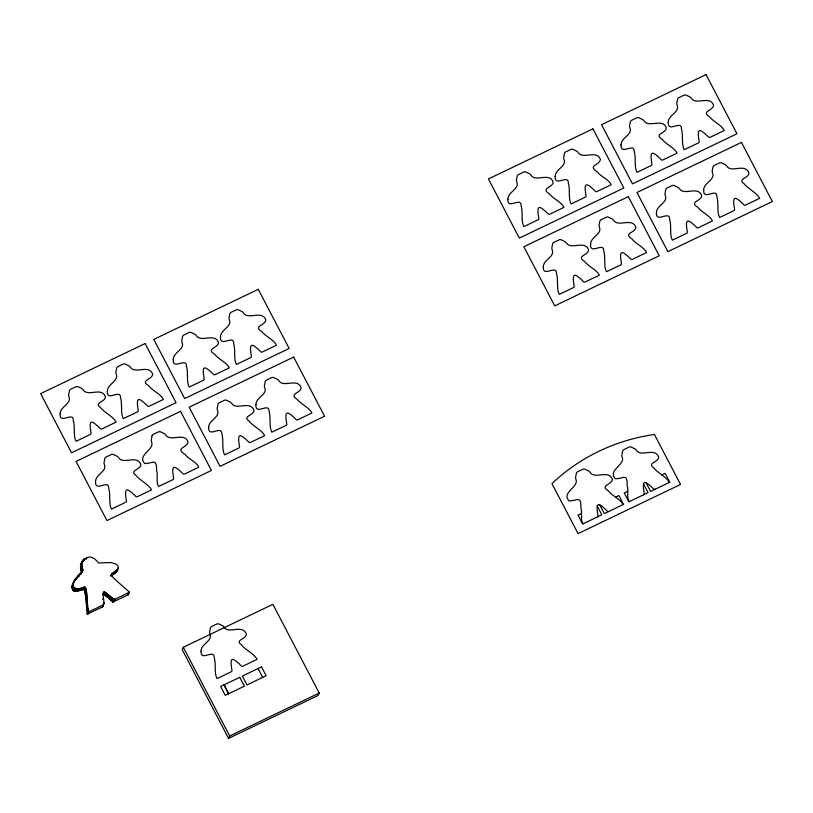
<?xml version="1.0" encoding="UTF-8"?>
<svg xmlns="http://www.w3.org/2000/svg" width="813" height="813" viewBox="0 0 813 813"><rect width="100%" height="100%" fill="white"/><g stroke="black" fill="none" stroke-linecap="round" stroke-linejoin="round"><path stroke-width="1.22" d="M103.851 592.077L103.19 594.852L103.993 602.84L102.662 606.905L87.469 614.008L85.365 594.618L84.166 589.649L74.796 591.447L72.723 589.974L72.011 587.453L72.591 584.374L74.918 579.801L82.641 570.645L81.798 562.809L82.692 560.614L84.837 558.704L88.271 557.19L90.802 557.047L94.501 558.694L98.668 562.962L110.934 562.525L116.411 564.303L118.088 566.356L118.078 568.836L110.954 574.933L114.389 578.846L129.328 592.077L128.098 594.842L113.281 601.864L104.775 595.136L102.743 594.476L103.851 592.077L104.714 592.108L114.389 599.466L129.287 592.321M103.993 602.84L103.373 604.852L89.084 611.711C85.853 605.126 88.526 594.649 85.274 587.25C78.709 590.065 68.729 589.415 74.918 579.801M117.285 569.618L115.741 572.677L110.67 576.092M82.794 570.248L81.28 573.49C81.92 569.872 78.505 564.984 82.56 561.905M128.169 594.72L129.145 591.6M80.853 564.568L82.692 560.614M80.68 565.208L81.798 562.809M81.879 562.596L82.997 560.198M80.558 565.929L81.666 563.531M82.215 562.23L83.322 559.832M80.477 566.641L81.595 564.242M82.936 561.102L83.678 559.507M82.936 561.61L84.044 559.212M72.306 585.126L74.044 581.244M80.457 567.291L81.574 564.893M83.688 560.543L84.43 558.948M72.113 585.888L73.221 583.49M80.477 567.87L81.595 565.472M74.684 580.685L75.426 579.09M72.011 586.661L73.119 584.262M75.955 578.378L74.847 580.777L75.965 579.354M80.538 568.409L81.656 566.011M75.396 580.065L76.513 577.667M84.501 560.076L85.243 558.47M72.011 587.453L73.119 585.055M80.629 568.887L81.747 566.488M76.331 578.551L77.072 576.956M80.751 569.334L81.859 566.935M72.123 588.277L73.231 585.878M77.194 577.565L77.936 575.97M80.883 569.74L81.991 567.342M78.444 575.431L77.337 577.83L77.875 577.281M81.026 570.126L82.143 567.728M72.357 589.11L73.465 586.712M78.241 576.478L78.983 574.882M86.198 559.263L86.94 557.657M78.8 575.919L79.542 574.313M81.178 570.492L82.286 568.094M81.32 570.848L82.428 568.45M80.101 573.744L78.983 576.143L80.639 573.185M72.723 589.974L73.831 587.575M81.452 571.193L82.56 568.795M81.564 571.549L82.682 569.151M80.416 574.232L81.158 572.626M81.635 572.088L80.517 574.486L80.934 573.978M81.656 571.915L82.763 569.517M81.31 573.175L82.824 569.903M73.261 590.726L74.379 588.327M73.963 591.203L75.081 588.805M74.796 591.447L75.904 589.049M75.731 591.488L76.839 589.09M76.737 591.376L77.845 588.978M77.784 591.142L78.891 588.744M78.841 590.827L79.959 588.429M79.887 590.472L80.995 588.073M80.883 590.116L82.001 587.718M81.808 589.791L82.926 587.393M82.631 589.537L83.739 587.149M83.312 589.405L84.43 587.016M83.83 589.435L84.948 587.037M84.166 589.649L85.274 587.25M84.42 590.167L85.538 587.769M84.674 590.939L85.782 588.551M84.918 591.955L86.026 589.557M85.141 593.185L86.259 590.797M85.365 594.618L86.483 592.22M85.578 596.234L86.696 593.836M85.792 598.002L86.9 595.604M85.995 599.923L87.103 597.525M86.188 601.955L87.306 599.557M86.381 604.1L87.499 601.701M86.574 606.325L87.682 603.927M86.757 608.622L87.875 606.224M86.94 610.959L88.058 608.561M87.143 613.459L88.241 610.929M87.215 613.693L88.292 611.183M87.326 613.876L88.383 611.386M88.505 611.549L87.469 614.008L88.658 611.661M87.692 614.12L88.81 611.732M87.845 614.14L89.084 611.711M111.046 575.299L111.788 573.693M102.824 593.927L103.566 592.331M111.371 575.614L112.489 573.216M103.129 594.405L104.237 592.006M112.194 575.096L113.312 572.708M103.597 594.506L104.714 592.108M113.098 574.547L114.206 572.149M104.155 594.76L105.263 592.362M114.013 573.958L115.131 571.569M102.692 599.344L103.434 597.748M104.775 595.136L105.883 592.738M114.918 573.338L116.025 570.939M115.741 572.677L116.848 570.279M105.456 595.634L106.564 593.236M116.442 571.976L117.55 569.578M116.96 571.234L118.373 568.053M106.178 596.214L107.286 593.815M106.94 596.854L108.048 594.455M102.164 607.301L103.464 604.801M102.438 607.128L104.023 603.713M107.723 597.555L108.83 595.157M108.525 598.277L109.633 595.878M109.328 599.008L110.436 596.61M110.121 599.72L111.229 597.321M110.893 600.4L112.011 598.002M111.645 601.031L112.763 598.632M112.357 601.579L113.474 599.181M112.55 601.701L113.566 599.252M112.641 601.752L113.861 599.384M112.855 601.813L113.962 599.425M112.956 601.844L114.176 599.455M113.17 601.864L114.389 599.466M114.501 599.455L113.383 601.854L114.704 599.405M113.698 601.772L114.907 599.333M127.946 593.897L129.064 591.498M128.18 594.283L129.206 591.691M128.098 594.842L129.318 591.986M183.321 647.26L182.214 649.658L228.555 738.397L318.117 695.45L319.224 693.052L272.883 604.323L183.321 647.26L229.673 735.999L228.555 738.397M152.072 435.778L151.248 440.189A7.134 6.88 24.9 0 0 151.523 441.642C155.202 449.731 136.594 454.975 144.734 463.522C152.814 463.674 156.777 457.516 156.563 470.321C158.301 474.944 155.649 482.922 158.738 486.428L172.935 479.619A1.382 1.331 24.9 0 0 173.677 478.42C171.258 464.477 173.545 464.396 183.128 473.898A1.382 1.331 24.9 0 0 184.571 474.04L198.768 467.231C197.051 462.282 188.596 459.274 185.262 454.68C174.47 447.557 186.655 448.542 188.047 441.937C184.246 431.662 170.395 442.506 165.689 434.853A7.134 6.88 24.9 0 0 164.633 433.766L160.456 431.764A5.63 5.437 24.9 0 0 158.881 431.713L152.976 434.538A5.63 5.437 24.9 0 0 152.072 435.778M73.81 582.199L74.308 581.478M623.083 504.609C620.746 499.345 612.199 495.93 608.368 490.93C599.252 485.27 612.138 484.894 612.372 479.314C608.571 469.05 594.71 479.883 590.004 472.231A7.134 6.88 24.9 0 0 588.947 471.154L584.781 469.142A5.63 5.437 24.9 0 0 583.195 469.091L577.301 471.926A5.63 5.437 24.9 0 0 576.397 473.156L575.574 477.566A7.134 6.88 24.9 0 0 575.838 479.02C579.527 487.109 560.909 492.353 569.049 500.899C577.128 501.062 581.102 494.893 580.878 507.698C582.616 512.322 579.964 520.3 583.063 523.806M669.353 482.424C666.436 476.885 657.839 473.095 653.571 467.719C646.244 462.699 660.684 461.926 658.337 456.266C653.652 447.323 640.918 457.577 636.274 450.046A7.134 6.88 24.9 0 0 635.227 448.969L631.051 446.957A5.63 5.437 24.9 0 0 629.475 446.906L623.571 449.741A5.63 5.437 24.9 0 0 622.667 450.971L621.843 455.382A7.134 6.88 24.9 0 0 622.108 456.835C625.797 464.924 607.179 470.168 615.319 478.715C623.398 478.877 627.372 472.709 627.148 485.513C628.886 490.137 626.234 498.115 629.333 501.621M239.703 677.361L244.449 686.152L225.272 695.349L220.638 686.477L239.815 677.28M581.447 513.481L578.002 515.137L582.636 524.009L601.813 514.812L597.179 505.94M615.431 497.19L618.876 495.534L623.51 504.406L604.333 513.603L599.699 504.731M627.717 491.296L624.272 492.952L628.906 501.824L648.083 492.627L643.449 483.755M661.701 475.005L665.156 473.349L669.79 482.221L650.603 491.418L645.969 482.546M229.673 735.999L319.224 693.052M258.067 668.53L262.701 677.402M655.156 489.233A1.382 1.331 24.9 0 1 653.713 489.091C644.14 479.589 641.853 479.67 644.272 493.613A1.382 1.331 24.9 0 1 643.53 494.812M608.886 511.418A1.382 1.331 24.9 0 1 607.443 511.275C597.87 501.773 595.573 501.855 598.002 515.798A1.382 1.331 24.9 0 1 597.26 516.997M60.142 413.837C59.349 424.904 73.546 411.093 73.282 420.362C75.345 426.703 73.038 436.002 76.107 441.286L90.304 434.477A1.382 1.331 24.9 0 0 91.046 433.288C88.627 419.345 90.914 419.264 100.497 428.756A1.382 1.331 24.9 0 0 101.94 428.908L116.137 422.099C113.231 416.551 104.603 412.77 100.355 407.384C93.017 402.374 107.458 401.592 105.111 395.931C100.426 386.988 87.692 397.252 83.058 389.712A7.134 6.88 24.9 0 0 82.001 388.634L77.824 386.622A5.63 5.437 24.9 0 0 76.249 386.582L70.345 389.407A5.63 5.437 24.9 0 0 69.44 390.647L68.617 395.047A7.134 6.88 24.9 0 0 68.881 396.51C72.245 403.644 59.908 406.602 60.142 413.837M95.548 481.621C94.745 492.688 108.952 478.877 108.678 488.146C110.751 494.477 108.444 503.786 111.503 509.07L125.71 502.261A1.382 1.331 24.9 0 0 126.452 501.072C124.023 487.119 126.32 487.038 135.893 496.54A1.382 1.331 24.9 0 0 137.336 496.682L151.533 489.883C148.596 484.345 140.029 480.544 135.751 475.168C128.413 470.158 142.854 469.375 140.517 463.715C135.832 454.772 123.088 465.036 118.454 457.495A7.134 6.88 24.9 0 0 117.397 456.418L113.231 454.406A5.63 5.437 24.9 0 0 111.645 454.355L105.751 457.191A5.63 5.437 24.9 0 0 104.836 458.43L104.013 462.831A7.134 6.88 24.9 0 0 104.288 464.284C107.641 471.428 95.314 474.375 95.548 481.621M107.377 391.195C106.584 402.262 120.781 388.441 120.517 397.72C122.58 404.051 120.273 413.36 123.342 418.644L137.539 411.835A1.382 1.331 24.9 0 0 138.281 410.636C135.862 396.693 138.149 396.612 147.722 406.114A1.382 1.331 24.9 0 0 149.165 406.256L163.362 399.447C161.025 394.183 152.478 390.768 148.647 385.769C139.531 380.108 152.417 379.732 152.651 374.153C148.85 363.889 134.988 374.722 130.283 367.07A7.134 6.88 24.9 0 0 129.237 365.992L125.06 363.98A5.63 5.437 24.9 0 0 123.485 363.929L117.58 366.765A5.63 5.437 24.9 0 0 116.676 367.994L115.853 372.405A7.134 6.88 24.9 0 0 116.117 373.858C119.481 381.002 107.143 383.949 107.377 391.195M173.271 359.6C172.478 370.667 186.675 356.856 186.411 366.124C188.474 372.456 186.167 381.764 189.236 387.049L203.433 380.24A1.382 1.331 24.9 0 0 204.175 379.051C201.756 365.098 204.043 365.017 213.616 374.519A1.382 1.331 24.9 0 0 215.059 374.661L229.256 367.862C226.949 362.578 218.362 359.183 214.541 354.173C205.425 348.513 218.311 348.147 218.545 342.558C214.744 332.293 200.882 343.137 196.177 335.474A7.134 6.88 24.9 0 0 195.13 334.397L190.953 332.385A5.63 5.437 24.9 0 0 189.378 332.334L183.474 335.169A5.63 5.437 24.9 0 0 182.569 336.409L181.746 340.81A7.134 6.88 24.9 0 0 182.01 342.263C185.374 349.407 173.037 352.354 173.271 359.6M201.075 651.122C200.283 662.189 214.48 648.368 214.215 657.646C216.278 663.977 213.971 673.286 217.041 678.57L231.238 671.762A1.382 1.331 24.9 0 0 231.979 670.562C229.551 656.619 231.847 656.538 241.42 666.04A1.382 1.331 24.9 0 0 242.863 666.182L257.06 659.373C254.378 653.774 245.404 650.085 241.278 644.668C233.951 639.648 248.392 638.876 246.044 633.215C241.359 624.272 228.616 634.526 223.982 626.996A7.134 6.88 24.9 0 0 222.925 625.908L218.758 623.906A5.63 5.437 24.9 0 0 217.173 623.856L211.278 626.691A5.63 5.437 24.9 0 0 210.374 627.921L209.551 632.331A7.134 6.88 24.9 0 0 209.815 633.784C213.169 640.929 200.841 643.876 201.075 651.122M208.677 427.384C207.874 438.451 222.071 424.63 221.807 433.908C223.88 440.24 221.563 449.548 224.632 454.833L238.829 448.024A1.382 1.331 24.9 0 0 239.571 446.825C237.152 432.882 239.439 432.801 249.022 442.302A1.382 1.331 24.9 0 0 250.465 442.445L264.662 435.636C261.959 430.047 253.006 426.347 248.88 420.931C241.542 415.921 255.983 415.138 253.636 409.478C248.951 400.535 236.217 410.789 231.583 403.258A7.134 6.88 24.9 0 0 230.526 402.181L226.349 400.169A5.63 5.437 24.9 0 0 224.774 400.118L218.87 402.953A5.63 5.437 24.9 0 0 217.965 404.183L217.142 408.593A7.134 6.88 24.9 0 0 217.417 410.047C220.77 417.191 208.433 420.138 208.677 427.384M220.506 336.948C219.713 348.025 233.91 334.204 233.636 343.482C235.709 349.814 233.402 359.122 236.471 364.407L250.668 357.598A1.382 1.331 24.9 0 0 251.41 356.399C248.981 342.456 251.278 342.375 260.851 351.877A1.382 1.331 24.9 0 0 262.294 352.019L276.491 345.21C274.164 339.936 265.597 336.531 261.776 331.531C252.66 325.871 265.546 325.495 265.78 319.916C261.979 309.641 248.117 320.485 243.412 312.832A7.134 6.88 24.9 0 0 242.355 311.745L238.189 309.743A5.63 5.437 24.9 0 0 236.603 309.692L230.709 312.517A5.63 5.437 24.9 0 0 229.805 313.757L228.981 318.168A7.134 6.88 24.9 0 0 229.246 319.621C232.599 326.765 220.272 329.712 220.506 336.948M255.902 404.732C255.109 415.799 269.306 401.988 269.042 411.266C271.105 417.597 268.798 426.906 271.867 432.181L286.064 425.382A1.382 1.331 24.9 0 0 286.806 424.183C284.387 410.24 286.674 410.159 296.257 419.65A1.382 1.331 24.9 0 0 297.7 419.803L311.897 412.994C309.54 407.73 301.023 404.305 297.172 399.315C288.056 393.644 300.942 393.279 301.176 387.699C297.375 377.425 283.513 388.268 278.818 380.606A7.134 6.88 24.9 0 0 277.761 379.529L273.585 377.517A5.63 5.437 24.9 0 0 272.009 377.476L266.105 380.301A5.63 5.437 24.9 0 0 265.201 381.541L264.377 385.941A7.134 6.88 24.9 0 0 264.642 387.405C268.005 394.549 255.668 397.496 255.902 404.732M507.942 199.144C507.139 210.211 521.336 196.4 521.072 205.669C523.145 212 520.828 221.309 523.897 226.593L538.094 219.784A1.382 1.331 24.9 0 0 538.836 218.595C536.417 204.642 538.704 204.561 548.287 214.063A1.382 1.331 24.9 0 0 549.73 214.205L563.927 207.406C561.6 202.122 553.033 198.718 549.202 193.718C540.086 188.057 552.972 187.691 553.206 182.102C549.405 171.838 535.554 182.681 530.848 175.019A7.134 6.88 24.9 0 0 529.791 173.941L525.615 171.929A5.63 5.437 24.9 0 0 524.039 171.878L518.135 174.714A5.63 5.437 24.9 0 0 517.231 175.954L516.407 180.354A7.134 6.88 24.9 0 0 516.682 181.807C520.035 188.951 507.698 191.898 507.942 199.144M543.338 266.928C542.545 277.995 556.742 264.174 556.468 273.453C558.541 279.784 556.234 289.093 559.303 294.377L573.5 287.568A1.382 1.331 24.9 0 0 574.242 286.369C571.813 272.426 574.11 272.345 583.683 281.847A1.382 1.331 24.9 0 0 585.126 281.989L599.323 275.18C596.976 269.926 588.449 266.491 584.608 261.501C575.492 255.841 588.378 255.465 588.612 249.886C584.811 239.622 570.95 250.455 566.244 242.802A7.134 6.88 24.9 0 0 565.187 241.725L561.021 239.713A5.63 5.437 24.9 0 0 559.435 239.662L553.541 242.498A5.63 5.437 24.9 0 0 552.637 243.727L551.814 248.138A7.134 6.88 24.9 0 0 552.078 249.591C555.431 256.735 543.104 259.682 543.338 266.928M555.167 176.492C554.375 187.569 568.572 173.748 568.307 183.027C570.37 189.358 568.063 198.667 571.133 203.951L585.33 197.142A1.382 1.331 24.9 0 0 586.071 195.943C583.653 182 585.939 181.919 595.523 191.421A1.382 1.331 24.9 0 0 596.955 191.563L611.163 184.754C609.435 179.805 600.99 176.797 597.657 172.204C586.864 165.08 599.049 166.065 600.441 159.46C596.64 149.186 582.779 160.029 578.073 152.377A7.134 6.88 24.9 0 0 577.027 151.289L572.85 149.287A5.63 5.437 24.9 0 0 571.275 149.236L565.37 152.061A5.63 5.437 24.9 0 0 564.466 153.301L563.643 157.712A7.134 6.88 24.9 0 0 563.907 159.165C567.271 166.309 554.933 169.256 555.167 176.492M590.573 244.276C589.771 255.343 603.978 241.532 603.703 250.811C605.776 257.142 603.47 266.44 606.528 271.725L620.726 264.916A1.382 1.331 24.9 0 0 621.478 263.727C619.049 249.784 621.345 249.703 630.918 259.195A1.382 1.331 24.9 0 0 632.362 259.347L646.559 252.538C644.242 247.254 635.654 243.859 631.843 238.859C622.717 233.189 635.614 232.823 635.847 227.244C632.047 216.969 618.185 227.813 613.48 220.15A7.134 6.88 24.9 0 0 612.423 219.073L608.246 217.061A5.63 5.437 24.9 0 0 606.671 217.02L600.777 219.845A5.63 5.437 24.9 0 0 599.862 221.085L599.039 225.486A7.134 6.88 24.9 0 0 599.313 226.949C602.667 234.093 590.34 237.04 590.573 244.276M621.061 144.907C620.268 155.974 634.465 142.153 634.201 151.431C636.264 157.763 633.957 167.072 637.026 172.356L651.223 165.547A1.382 1.331 24.9 0 0 651.965 164.358C649.546 150.405 651.833 150.324 661.416 159.826A1.382 1.331 24.9 0 0 662.859 159.968L677.056 153.159C674.729 147.885 666.162 144.48 662.331 139.48C653.215 133.82 666.101 133.454 666.335 127.865C662.534 117.6 648.672 128.434 643.977 120.781A7.134 6.88 24.9 0 0 642.92 119.704L638.744 117.692A5.63 5.437 24.9 0 0 637.168 117.641L631.264 120.476A5.63 5.437 24.9 0 0 630.36 121.716L629.536 126.117A7.134 6.88 24.9 0 0 629.801 127.57C633.164 134.714 620.827 137.661 621.061 144.907M656.467 212.681C655.664 223.758 669.871 209.937 669.597 219.215C671.67 225.547 669.363 234.855 672.422 240.14L686.629 233.331A1.382 1.331 24.9 0 0 687.371 232.132C684.942 218.189 687.239 218.108 696.812 227.61A1.382 1.331 24.9 0 0 698.255 227.752L712.452 220.943C710.115 215.679 701.568 212.254 697.737 207.264C688.611 201.604 701.507 201.228 701.741 195.648C697.94 185.374 684.079 196.218 679.373 188.565A7.134 6.88 24.9 0 0 678.316 187.478L674.15 185.476A5.63 5.437 24.9 0 0 672.564 185.425L666.67 188.25A5.63 5.437 24.9 0 0 665.756 189.49L664.932 193.901A7.134 6.88 24.9 0 0 665.207 195.354C668.56 202.498 656.233 205.445 656.467 212.681M668.296 122.255C667.503 133.322 681.701 119.511 681.436 128.789C683.499 135.121 681.192 144.429 684.261 149.704L698.458 142.905A1.382 1.331 24.9 0 0 699.2 141.706C696.782 127.763 699.068 127.682 708.641 137.184A1.382 1.331 24.9 0 0 710.084 137.326L724.281 130.517C721.944 125.243 713.397 121.828 709.566 116.838C700.45 111.168 713.336 110.802 713.57 105.223C709.769 94.948 695.908 105.792 691.202 98.129A7.134 6.88 24.9 0 0 690.156 97.052L685.979 95.04A5.63 5.437 24.9 0 0 684.404 94.999L678.499 97.824A5.63 5.437 24.9 0 0 677.595 99.064L676.772 103.475A7.134 6.88 24.9 0 0 677.036 104.928C680.4 112.072 668.062 115.019 668.296 122.255M703.702 190.039C702.899 201.106 717.096 187.295 716.832 196.563C718.905 202.904 716.588 212.203 719.657 217.488L733.854 210.679A1.382 1.331 24.9 0 0 734.596 209.49C732.178 195.547 734.464 195.466 744.047 204.957A1.382 1.331 24.9 0 0 745.491 205.11L759.688 198.301C756.791 192.742 748.153 188.972 743.905 183.586C736.568 178.575 751.009 177.793 748.661 172.132C743.976 163.189 731.243 173.454 726.609 165.913A7.134 6.88 24.9 0 0 725.552 164.836L721.375 162.824A5.63 5.437 24.9 0 0 719.8 162.783L713.895 165.608A5.63 5.437 24.9 0 0 712.991 166.848L712.168 171.248A7.134 6.88 24.9 0 0 712.442 172.712C715.796 179.856 703.458 182.803 703.702 190.039M224.083 684.82L228.575 693.814L224.083 684.82M145.131 343.543L40.65 393.634L71.544 452.79L176.035 402.699L145.131 343.543M258.26 289.306L153.779 339.397L184.673 398.553L289.154 348.462L258.26 289.306M592.931 128.85L488.44 178.941L519.334 238.097L623.825 188.006L592.931 128.85M706.05 74.603L601.569 124.704L632.463 183.86L736.954 133.769L706.05 74.603M180.537 411.327L76.046 461.418L106.95 520.574L211.431 470.483L180.537 411.327M293.666 357.08L189.175 407.181L220.069 466.337L324.56 416.236L293.666 357.08M628.327 196.624L523.846 246.725L554.74 305.881L659.221 255.78L628.327 196.624M741.456 142.387L636.965 192.488L667.869 251.644L772.35 201.543L741.456 142.387M261.512 666.873L242.335 676.07L246.969 684.942L266.146 675.745L261.512 666.873M680.532 484.467L578.063 533.592L551.956 483.603A192.346 185.699 24.9 0 1 654.424 434.477L680.532 484.467"/></g></svg>
